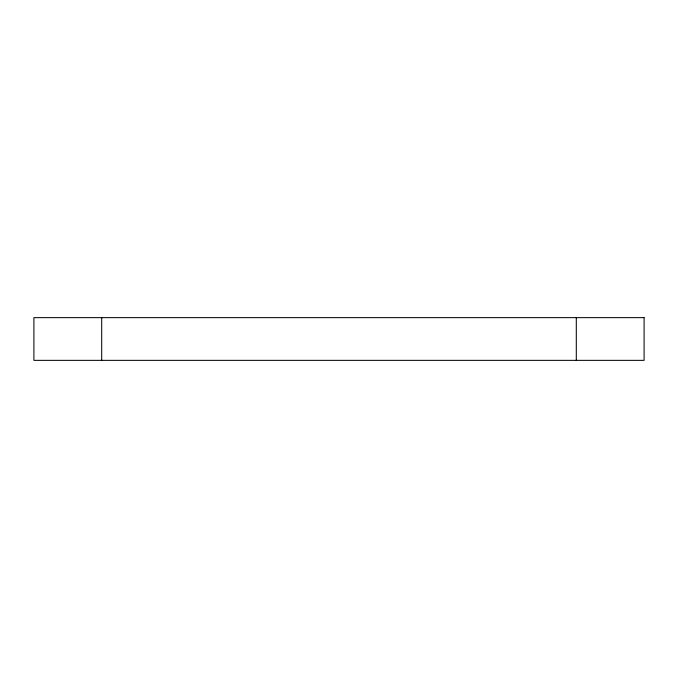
<?xml version="1.0" encoding="UTF-8"?>
<svg xmlns="http://www.w3.org/2000/svg" width="678" height="678" viewBox="0 0 678 678"><rect width="100%" height="100%" fill="white"/><g stroke="black" fill="none" stroke-linecap="round" stroke-linejoin="round"><path stroke-width="1.02" d="M576.3 317.643L576.3 360.357M101.7 317.643L101.7 360.357M644.1 317.643L33.9 317.643L33.9 360.357L644.1 360.357L644.1 317.643"/></g></svg>
